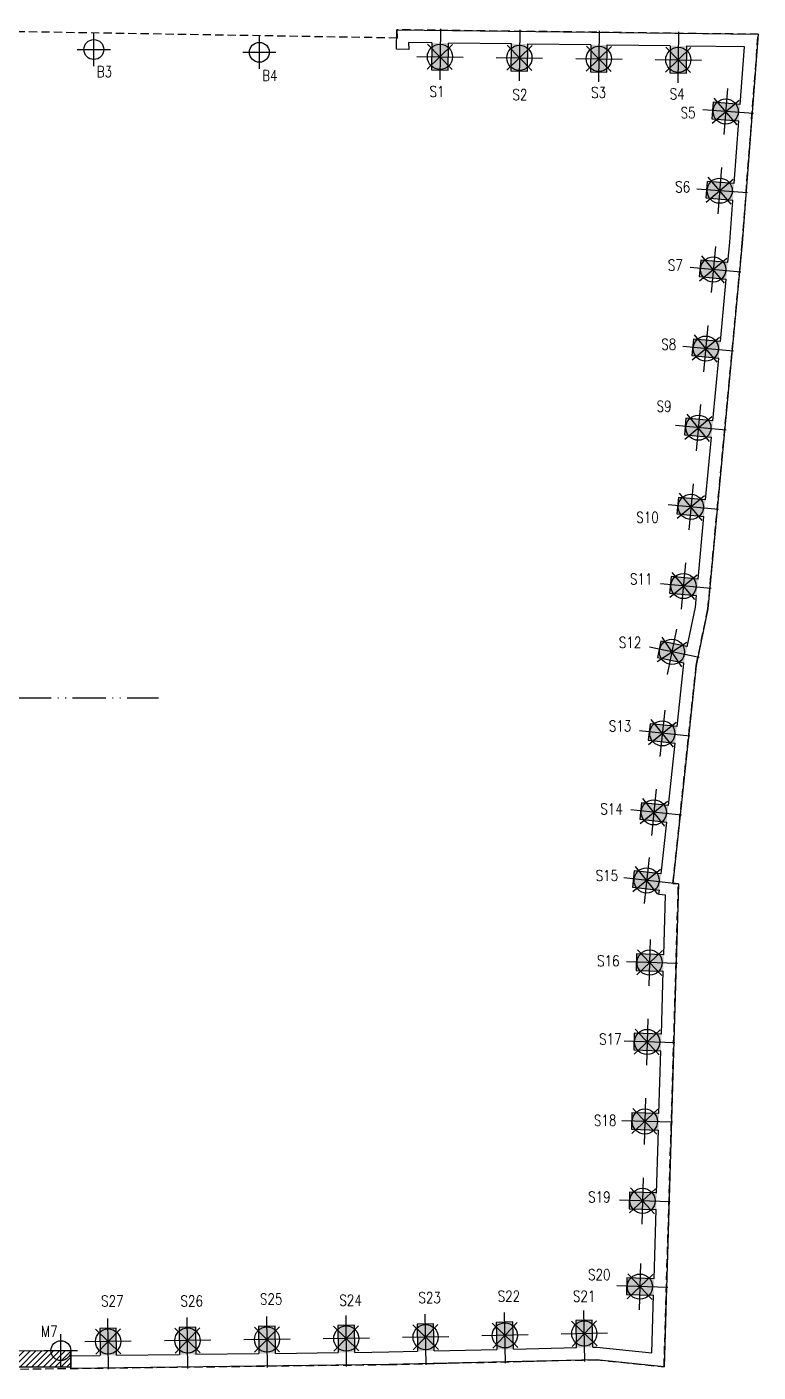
# Model space of a CAD drawing. Extents: x -17307 to 4579, y -20183 to -1225.
# Drawn here: x 3474 to 4579, y -20057 to -18025 of the extents above; entities that cross this region are included whole.
import ezdxf

# ---------------------------------------------------------------- set-up
doc = ezdxf.new("R2010")
doc.units = 0
doc.header["$LTSCALE"] = 25
for name, pattern in [('CONTINU', [0]), ('DASHED2', [0.375, 0.25, -0.125]), ('ESTILO_TQS_0004', [3.3, 2, -0.4, 0.05, -0.4, 0.05, -0.4]), ('XREF-MC41-BAS-PLN-TIPO-INFE-2-ÁREA EXTERNA$0$CENTER2', [1.125, 0.75, -0.125, 0.125, -0.125])]:
    doc.linetypes.add(name, pattern=pattern)
for name, color, linetype in [('BROCAS MURO FECHAMENTO', 7, 'Continuous'), ('COTA', 1, 'Continuous'), ('EIXOS', 1, 'ESTILO_TQS_0004'), ('SOLO-FUNDAÇOES', 7, 'Continuous'), ('SOLOD- ESTACA STRAUSS', 7, 'Continuous'), ('SOLOD-TEXTO-007', 7, 'Continuous'), ('TERRENO', 1, 'DASHED2'), ('XREF-MC41-BAS-PLN-TIPO-INFE-2-ÁREA EXTERNA$0$TOP_LIM_TER_ATOMO', 20, 'XREF-MC41-BAS-PLN-TIPO-INFE-2-ÁREA EXTERNA$0$CENTER2')]:
    doc.layers.add(name, color=color, linetype=linetype)
doc.layers.add('Área Real', color=7, linetype='Continuous', lineweight=0)
doc.styles.add('ROMANS', font='ROMANS')

# ---------------------------------------------------------------- blocks, each defined once
blk = doc.blocks.new('BROCA-D30')
at = {"color": 9}
for p, q in [((671.034, 43.57), (671.034, 44.07)), ((670.784, 43.82), (671.284, 43.82))]:
    blk.add_line(p, q, dxfattribs=at)
at = {"layer": 'SOLO-FUNDAÇOES', "color": 3}
blk.add_circle((671.034, 43.82), 0.15, dxfattribs=at)
blk = doc.blocks.new('STRAUSS-38')
at = {"layer": 'SOLO-FUNDAÇOES'}
h = blk.add_hatch(color=253, dxfattribs=at)
h.dxf.hatch_style = 1
h.paths.add_polyline_path([(-0.22, 0.125), (-0.22, -0.125), (0.19, -0.125), (0.19, 0.125)])
at = {"color": 6}
blk.add_lwpolyline([(0.19, 0.125), (-0.22, 0.125), (-0.22, -0.125), (0.19, -0.125)], dxfattribs=at)
at = {"layer": 'SOLO-FUNDAÇOES', "color": 9}
for p, q in [((-0.02, 0.35), (-0.02, -0.35)), ((0.4, 0), (-0.367, 0))]:
    blk.add_line(p, q, dxfattribs=at)
at = {"layer": 'SOLOD- ESTACA STRAUSS', "color": 3}
for p, q in [((0.169, -0.189), (-0.209, 0.189)), ((-0.209, -0.189), (0.169, 0.189))]:
    blk.add_line(p, q, dxfattribs=at)
blk.add_circle((-0.02, 0), 0.19, dxfattribs=at)
blk = doc.blocks.new('A$C3cf4d269')
at = {"layer": 'SOLO-FUNDAÇOES'}
h = blk.add_hatch(dxfattribs=at)
h.set_pattern_fill('ANSI31', color=9, scale=50)
h.set_pattern_definition([(45, (-62997.674, -6845.807), (-4.4194174, 4.4194174), [])])
h.paths.add_polyline_path([(3490.7, -2483.9), (3490.7, -2458.9), (4220.7, -2458.8), (4220.7, -2483.8)])
blk.add_lwpolyline([(3490.7, -2483.9), (3490.7, -2458.9), (4220.7, -2458.8), (4220.7, -2483.8), (3490.7, -2483.9)], dxfattribs=at)
at = {"layer": 'SOLO-FUNDAÇOES', "color": 4}
blk.add_lwpolyline([(5116.9, -2483.3), (5014.3, -2472.6), (4842, -2476.6), (4779.1, -2478), (4701.3, -2479.8), (4220.7, -2485.7)], dxfattribs=at)
at = {"layer": 'XREF-MC41-BAS-PLN-TIPO-INFE-2-ÁREA EXTERNA$0$TOP_LIM_TER_ATOMO', "color": 7, "linetype": 'CONTINU'}
for points in [[(4731.1, -494.1), (4712.9, -493.8), (4713.3, -464.2), (5258.9, -471.1), (5235, -786.4), (5183, -1338.8), (5165.5, -1424), (5130.1, -1753.2), (5138.5, -1754.1), (5116.9, -2483.3), (5014.3, -2472.6), (4701.3, -2479.8), (4220.9, -2485.7), (4220.7, -2466.7), (4264.8, -2466.2)], [(4766.2, -483.9), (4730.9, -483.5), (4731.1, -494.1)], [(4886.2, -485.5), (4791.2, -484.3)], [(5006.2, -487), (4911.2, -485.8)], [(5126.2, -488.5), (5031.2, -487.3)], [(5231.9, -576.9), (5238.5, -489.9), (5151.2, -488.8)], [(5222.8, -696.5), (5230, -601.8)], [(5213.2, -815.8), (5216.1, -784.8), (5220.9, -721.4)], [(5201.9, -935.2), (5210.8, -840.7)], [(5190.7, -1054.7), (5199.6, -960.1)], [(5179.4, -1174.2), (5188.3, -1079.6)], [(5168.2, -1293.7), (5177.1, -1199.1)], [(5151.9, -1395.9), (5164.2, -1336), (5165.9, -1318.6)], [(5136.5, -1516.5), (5146.7, -1421.1), (5146.9, -1420.2)], [(5123.6, -1635.8), (5133.8, -1541.3)], [(5112.5, -1738.6), (5120.9, -1660.7)], [(5116.3, -1861), (5119, -1771.1), (5109.1, -1770), (5109.8, -1763.5)], [(5112.8, -1980.9), (5115.6, -1885.9)], [(5109.2, -2100.9), (5112, -2005.9)], [(5105.6, -2220.8), (5108.5, -2125.8)], [(5101.8, -2350.3), (5104.9, -2245.8)], [(5009.4, -2453.7), (5015.1, -2453.6), (5098.5, -2462.2), (5101.1, -2375.3)], [(4769.5, -2459.3), (4864.4, -2457)], [(4889.4, -2456.5), (4984.4, -2454.3)], [(4289.8, -2465.9), (4384.8, -2464.7)], [(4409.8, -2464.4), (4504.8, -2463.2)], [(4529.8, -2462.9), (4624.7, -2461.8)], [(4649.6, -2461.5), (4700.9, -2460.8), (4744.5, -2459.8)]]:
    blk.add_lwpolyline(points, dxfattribs=at)
at = {"layer": 'Área Real', "color": 4}
for p, q in [((5258.9, -471.1), (4713.3, -464.3)), ((5235, -786.4), (5258.9, -471.1)), ((5183, -1338.8), (5235, -786.4)), ((5165.5, -1424), (5183, -1338.8)), ((5130.1, -1753.2), (5165.5, -1424)), ((5116.9, -2483.3), (5138.5, -1754.1)), ((5138.5, -1754.1), (5130.1, -1753.2))]:
    blk.add_line(p, q, dxfattribs=at)
at = {"layer": 'SOLO-FUNDAÇOES', "xscale": 100, "yscale": 100, "zscale": 100}
for p, rotation in [((4778.4, -503.1), 89.25882507318374), ((4898.4, -504.6), 89.25882507318374), ((5018.4, -506.1), 89.25882507318374), ((5138.4, -507.6), 89.25882507318374), ((5212, -587.9), 355.6593161754299), ((5202.9, -707.5), 355.6593161754299), ((5193.1, -826.5), 354.6398180511901), ((5181.9, -945.9), 354.6398180511901), ((5170.7, -1065.4), 354.6398180511901), ((5159.4, -1184.9), 354.6398180511901), ((5148.2, -1304.4), 354.6398180511901), ((5130.8, -1404.1), 348.3885165199035), ((5116.2, -1526.9), 353.8490799767953), ((5103.4, -1646.2), 353.8490799767953), ((5092.5, -1749), 353.8490799767953), ((5097, -1872.9), 358.2988202588423), ((5093.4, -1992.8), 358.2988202588423), ((5089.8, -2112.8), 358.2988202588423), ((5086.3, -2232.7), 358.2988202588423), ((5082.4, -2362.2), 358.2988202588423), ((4277.1, -2447), 270.6998238560802), ((4397.1, -2445.6), 270.6998238560802), ((4517.1, -2444.1), 270.6998238560802), ((4636.9, -2442.6), 270.6998238560802), ((4756.7, -2440.5), 271.0810466396518), ((4876.5, -2437.8), 271.3298493068792), ((4996.4, -2435), 271.3298493068792)]:
    blk.add_blockref('STRAUSS-38', p, dxfattribs=dict(at, rotation=rotation))
for p in [(-62847.9, -4876.1), (-62597.9, -4880.3), (-62897.7, -6840.8)]:
    blk.add_blockref('BROCA-D30', p, dxfattribs=at)
at = {"layer": 'BROCAS MURO FECHAMENTO', "style": 'ROMANS', "width": 0.8}
for s, p in [('B3', (4259.8, -535.8)), ('B4', (4509.8, -541.6))]:
    blk.add_text(s, height=16.5, dxfattribs=at).set_placement(p)
at = {"layer": 'SOLOD-TEXTO-007', "style": 'ROMANS', "width": 0.8}
for s, p in [('S1', (4762.6, -565.7)), ('S2', (4887.8, -570.5)), ('S3', (5006.6, -567.3)), ('S4', (5125.4, -569.4)), ('S5', (5141.9, -597.8)), ('S6', (5133.7, -709.8)), ('S7', (5122.6, -827.9)), ('S8', (5112.7, -947.5)), ('S9', (5105.6, -1041)), ('S10', (5074.9, -1208.7)), ('S11', (5065.4, -1301.9)), ('S12', (5048.6, -1397.7)), ('S13', (5033.5, -1523.9)), ('S14', (5020.6, -1649)), ('S15', (5013.6, -1749.6)), ('S16', (5015.7, -1878.5)), ('S17', (5018.8, -1996.6)), ('S18', (5010.9, -2119.4)), ('S19', (5002.2, -2235)), ('S20', (5002, -2352.4)), ('S27', (4266.4, -2392.2)), ('S26', (4386.4, -2392.2)), ('S25', (4506.4, -2389.2)), ('S24', (4626.3, -2391)), ('S23', (4745.8, -2387.1)), ('S22', (4865.5, -2384.8)), ('S21', (4979.2, -2384.9)), ('M7', (4175.8, -2438))]:
    blk.add_text(s, height=16.5, dxfattribs=at).set_placement(p)

msp = doc.modelspace()

# ---------------------------------------------------------------- linework, layer by layer
at = {"layer": 'EIXOS'}
msp.add_line((-746.654, -19038.326), (3672.892, -19038.326), dxfattribs=at)
at = {"layer": 'TERRENO', "linetype": 'DASHED2', "ltscale": 2}
msp.add_lwpolyline([(1370.848, -20046.189), (1899.703, -20054.788), (2137.161, -20055.685), (2374.617, -20056.507), (2842.892, -20048.596), (3089.442, -20056.505), (4021.115, -20045.124), (4334.179, -20037.857), (4436.699, -20048.552), (4458.356, -19319.351), (4449.905, -19318.44), (4485.375, -18989.305), (4502.874, -18904.096), (4554.849, -18351.65), (4578.777, -18036.415), (4033.184, -18029.562), (4033.51, -18042.102), (3025.526, -18025.232), (2359.473, -18028.068), (1610.112, -18031.17)], dxfattribs=at)

# ---------------------------------------------------------------- block references
at = {"layer": 'COTA'}
msp.add_blockref('A$C3cf4d269', (-680.164, -17565.283), dxfattribs=at)

doc.saveas('drawing.dxf')
